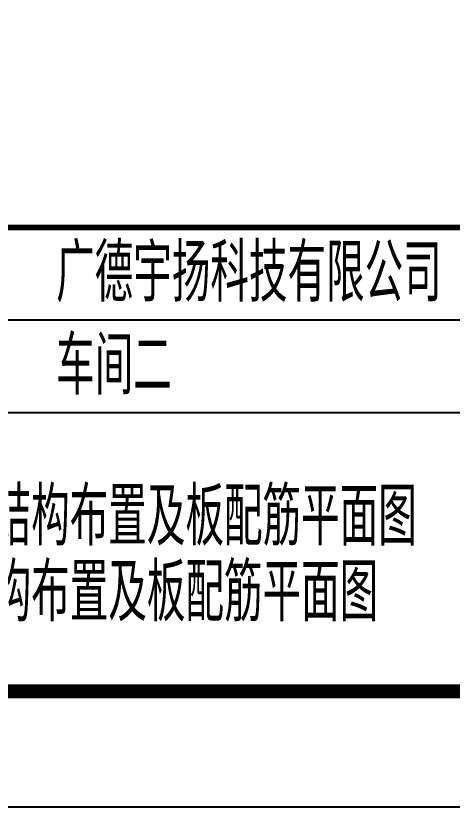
# Model space of a CAD drawing. Extents: x -2331248 to -1198620, y -977263 to -545844.
# Drawn here: x -1727690 to -1722986, y -765858 to -757327 of the extents above; entities that cross this region are included whole.
import ezdxf

# ---------------------------------------------------------------- set-up
doc = ezdxf.new("R2010")
doc.units = 0
doc.header["$LTSCALE"] = 1000
doc.header["$MEASUREMENT"] = 0
doc.layers.get('0').update_dxf_attribs({"linetype": 'CONTINUOUS'})
for name, color, linetype in [('PUB_TITLE', 4, 'CONTINUOUS'), ('ROOM', 7, 'CONTINUOUS'), ('t图框', 222, 'CONTINUOUS')]:
    doc.layers.add(name, color=color, linetype=linetype)
doc.styles.add('HZ', font='tssdeng.shx', dxfattribs={"width": 0.8, "bigfont": 'tssdchn.shx'})

# ---------------------------------------------------------------- blocks, each defined once
blk = doc.blocks.new('ASDDA')
at = {"layer": 't图框'}
for p, q in [((-273365.6, 3065618.5), (-295865.6, 3065618.5)), ((-273365.6, 3064818.5), (-283365.6, 3064818.5)), ((-273365.6, 3064018.5), (-295865.6, 3064018.5)), ((-315865.6, 3061618.4), (-273365.6, 3061618.4))]:
    blk.add_line(p, q, dxfattribs=at)
at = {"layer": 't图框', "const_width": 50}
blk.add_lwpolyline([(-295865.6, 3061618.5), (-295865.6, 3065618.5), (-273365.6, 3065618.5)], dxfattribs=at)
at = {"layer": 'ROOM', "style": 'HZ', "width": 0.7}
for s, height, p in [('广德宇扬科技有限公司', 500, (-280942.2, 3064977)), ('车间二', 500.01, (-280942.3, 3064177))]:
    blk.add_text(s, height=height, dxfattribs=at).set_placement(p)

msp = doc.modelspace()

# ---------------------------------------------------------------- linework, layer by layer
at = {"layer": 'PUB_TITLE'}
msp.add_lwpolyline([(-1821659.5, -765858.1), (-1821659.5, -691608.1), (-1716534.5, -691608.1), (-1716534.5, -765858.1)], close=True, dxfattribs=at)
at = {"layer": 'PUB_TITLE', "const_width": 150}
msp.add_lwpolyline([(-1818534.5, -692858.1), (-1717784.5, -692858.1), (-1717784.5, -764608.1), (-1818534.5, -764608.1)], close=True, dxfattribs=at)

# ---------------------------------------------------------------- block references
at = {"lineweight": -3, "xscale": 1.250016957928892, "yscale": 1.250016958278138, "zscale": 1.250016957604765}
msp.add_blockref('ASDDA', (-1376072.9, -4591683), dxfattribs=at)

# ---------------------------------------------------------------- texts
at = {"layer": 'ROOM', "style": 'HZ', "width": 0.7}
for s, p in [('一层半结构布置及板配筋平面图', (-1729187, -763037.3)), ('二层结构布置及板配筋平面图', (-1729187, -763854.3))]:
    msp.add_text(s, height=625.003, dxfattribs=at).set_placement(p)

doc.saveas('drawing.dxf')
